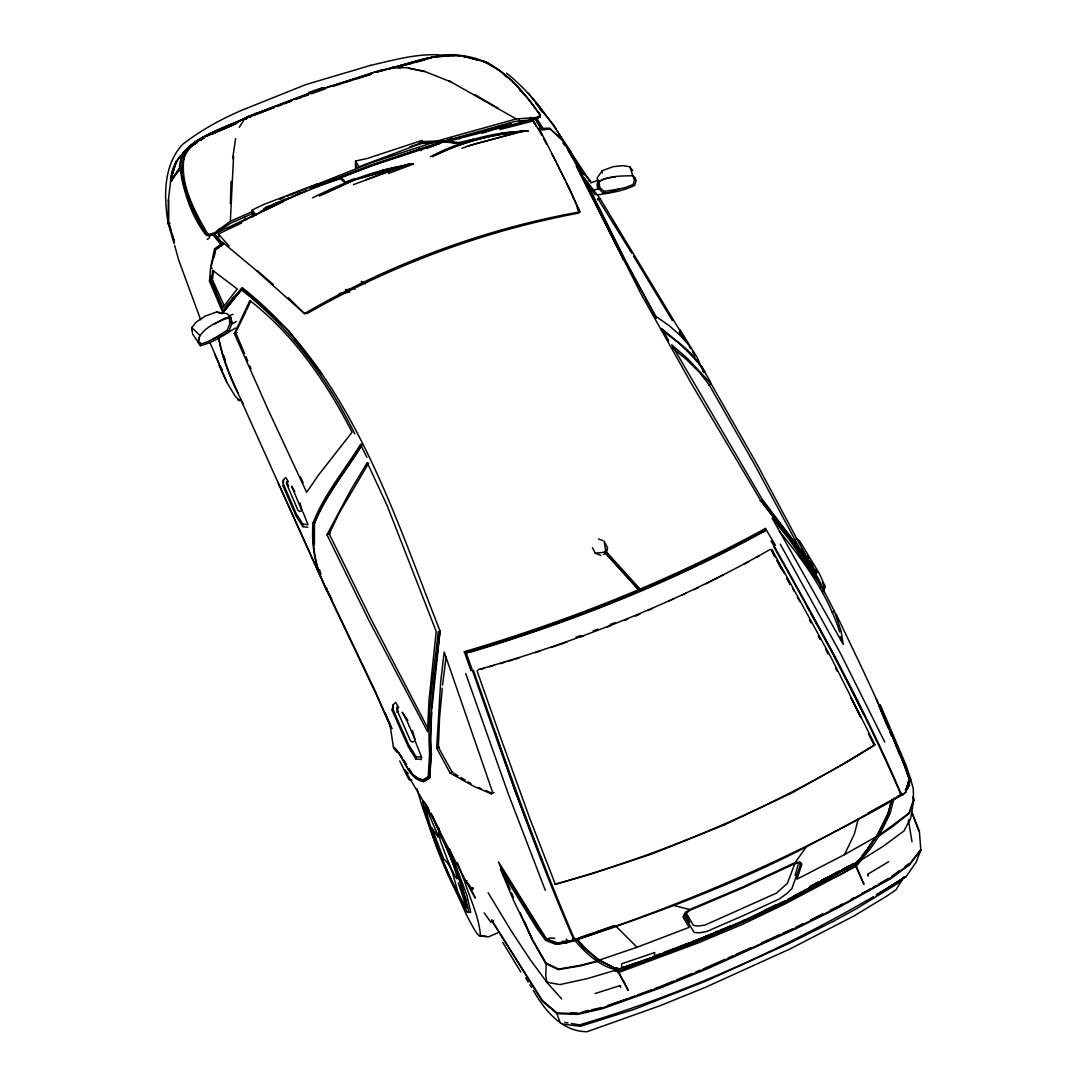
<?xml version="1.0" encoding="UTF-8"?>
<svg xmlns="http://www.w3.org/2000/svg" width="1086" height="1086" viewBox="0 0 1086 1086"><rect width="100%" height="100%" fill="white"/><g stroke="black" fill="none" stroke-linecap="round" stroke-linejoin="round"><path stroke-width="1.5" d="M497.619 932.86L488.564 936.851L480.474 935.752C479.089 916.72 470.129 898.991 464.428 880.963A86.513 6.584 68 0 0 457.45 862.827M243.101 288.455L235.648 296.22L223.892 311.533L222.277 311.343L209.489 281.22L210.643 267.482L214.471 248.884L220.797 244.418L223.214 244.174L214.594 233.789L255.726 214.512M172.307 175.172L171.574 177.086L172.321 178.213L179.475 168.249C179.923 140.094 214.906 133.578 234.603 123.329L248.137 116.745L245.965 118.903L248.137 116.745L247.051 117.98M307.827 527.199L302.913 526.71L302.953 524.226L296.234 513.8L282.808 482.605L283.487 479.713L285.876 477.501L288.279 481.627L286.405 483.392L298.053 510.42L299.668 511.52L302.342 510.461M283.446 482.143L283.487 479.713M613.671 925.815L574.874 939.485L573.462 939.186L575.01 940.042C688.076 902.955 797.721 855.347 900.783 795.767L900.81 793.187L902.71 794.762L905.955 791.911L905.643 788.965M320.099 575.417C313.854 558.72 311.492 540.964 313.026 523.194C323.913 494.646 344.52 470.333 360.498 444.378L362.398 444.174L361.339 446.142C345.253 472.043 324.89 496.316 313.745 524.809C311.899 546.082 315.551 567.774 325.366 586.779L375.213 691.076L389.29 723.33M230.395 203.544L231.046 181.362M389.969 724.443L393.376 747.114C404.888 756.603 406.788 777.019 423.119 779.802L428.21 776.734L429.608 753.82C427.029 712.905 433.911 672.085 438.215 631.495M592.807 190.064L597.802 189.208L598.155 182.081L597.178 177.914L602.241 170.706L612.816 166.755L622.916 165.615L629.826 166.755L632.744 170.638M180.575 155.665C174.982 161.447 169.633 174.384 171.357 180.412L180.846 167.773C180.33 139.184 216.087 133.306 235.553 122.989L250.771 115.618M431.699 712.932L430.368 739.539L431.278 754.431L429.771 777.101L424.409 780.427L417.757 778.553L413.888 775.295M431.943 707.95L440.047 631.061C392.019 508.913 349.746 371.806 242.124 287.641L227.517 304.311L223.159 310.392L223.892 311.533M233.558 156.357L230.341 221.313L214.634 232.798L209.666 234.264L207.385 233.395C193.498 210.195 178.891 182.217 184.539 154.483C195.005 136.157 218.612 132.098 235.961 123.098L249.4 116.053L310.772 92.921M199.009 337.312L198.806 340.936L200.801 343.855C210.345 341.805 218.693 335.343 227.096 330.429L229.757 324.13L229.309 317.261L230.571 317.166L232.54 323.682L236.273 321.497M835.514 874.461L831.74 876.212L836.885 872.275L836.491 873.728L835.514 874.461L835.487 873.022L833.641 874.854L835.596 873.185M171.574 177.086L171.642 175.946C178.593 140.338 219.182 130.442 247.689 117.139M436.694 748.186L440.658 681.886L444.215 652.034L492.664 792.4L491.347 793.88L473.808 786.291L450.133 773.069L436.694 748.186L439.273 746.964M440.414 630.735L440.047 631.061C435.106 672.315 429.051 713.801 431.033 755.462L429.567 778.133L423.811 781.744C407.101 778.838 405.743 758.028 394.082 748.363L396.974 752.191M179.407 169.036L179.475 168.249M442.26 688.252L439.572 717.737L438.35 747.154L452.292 772.336M442.559 684.967L446.088 656.935M392.236 710.529L393.2 704.746L395.63 702.425L398.643 707.38L396.661 709.375L410.481 740.788L412.3 742.091L415.178 740.978L421.585 757.227L421.178 759.535L415.816 758.897L408.241 746.652L392.236 710.529L393.2 704.746M660.872 329.329L679.429 343.583L691.198 355.095L701.787 366.715L704.678 372.036L703.307 371.616C696.655 353.778 675.75 341.303 661.768 328.474L660.872 329.329L666.112 333.606M209.489 281.22L210.711 280.88L211.186 276.115M459.568 139.062L459.812 136.51M431.604 754.444L430.993 755.856M168.384 200.218L170.814 179M213.562 270.523L212.408 279.618L224.191 305.723M415.816 758.897L416.101 756.711L408.553 744.562L392.453 708.208M174.072 243.658L168.208 223.512C163.742 196.973 163.144 165.493 182.543 144.438C201.195 129.926 222.006 118.673 243.698 109.442M232.648 158.475L235.608 138.614M908.48 782.083L909.267 779.164C889.054 722.38 861.931 668.297 836.071 613.929M168.588 199.919L168.751 223.187L174.371 241.798M900.036 794.979L902.71 794.762L905.955 791.911M170.896 177.71L171.303 181.281L176.475 172.823L181.525 168.303C184.851 191.883 192.819 215.557 207.304 234.657L209.679 235.716L214.594 233.789M214.091 257.409L215.598 249.726L222.589 244.893L214.281 234.535L208.675 235.92L205.702 234.739C191.326 215.747 183.575 192.195 180.14 168.805M246.169 118.143L245.952 119.216L249.984 115.944L250.554 117.247M562.209 941.372L572.689 940.924L573.232 938.426C532.629 845.125 500.239 748.58 466.125 652.795L470.319 651.546C571.087 621.762 669.22 582.598 761.585 532.344L764.978 530.647L765.467 528.448C670.103 580.711 568.521 620.92 464.306 651.709L470.985 670.727M573.286 937.585L572.689 940.924L572.648 939.444L574.345 939.77C586.128 953.807 601.155 967.87 620.025 970.517C691.741 945.309 762.263 916.421 828.849 879.565C852.429 870.918 866.343 856.406 879.008 835.826L890.113 813.577L894.009 798.21M891.796 799.242L888.524 812.966L877.407 835.351C868.705 844.949 863.587 858.931 851.913 865.406M211.417 265.839L215.327 249.671L223.214 244.174M568.765 150.832L569.078 149.596L562.276 140.216L549.652 128.134L542.959 128.433L541.629 129.506L535.126 118.795L451.002 140.542M597.802 181.552L597.11 184.294L597.802 189.208M890.14 801.21L858.212 819.02L854.478 833.722L844.555 854.614L796.907 879.212L801.902 864.144L800.07 861.945L795.101 862.596L743.123 886.855L689.61 909.525L684.628 913.326L683.026 917.086L689.162 927.349L637.048 947.25L599.078 960.173L585.843 948.662L576.72 938.793M836.885 872.275L836.491 873.728M469.043 885.063L475.301 898.081L466.532 882.321L466.953 880.719M575.01 940.544L566.593 942.797L557.267 943.788L546.991 939.757L498.488 861.904L505.642 878.9M891.592 800.396L887.642 814.595L879.864 831.7L866.818 850.732L856.569 863.601L785.436 901.149L742.933 921.634L651.166 958.314L620.513 969.323L614.459 968.006L599.078 960.173M867.836 813.17L900.769 795.183L901.054 794.151L900.783 795.767L897.986 795.875M472.491 889.312L472.953 887.683L472.763 889.502L466.532 882.321L426.418 806.423L404.454 769.594L408.187 773.531M795.061 875.37L798.142 864.741M906.62 789.21L909.267 779.164L906.335 788.463M899.425 754.349L880.312 704.787L905.955 765.087L910.665 779.151L907.91 788.64L905.412 790.757M606.463 551.987L607.264 549.299M605.839 551.281L607.658 547.955L604.087 541.1L605.839 551.281L639.776 588.761L639.192 589.942L604.726 551.023M176.013 162.289L170.801 179.163L176.271 160.972M831.835 876.375L836.98 872.438M171.303 177.48L176.068 162.194M823.473 589.182L822.971 590.635L823.473 589.182C808.513 556.113 783.25 529.031 761.951 499.981M794.857 863.601L787.377 883.352L776.314 893.181L704.99 925.082L698.04 926.059L693.37 925.353L685.768 912.159M213.318 338.71L223.119 334.977L228.902 331.406L231.522 324.429L230.571 317.166L227.191 313.705L216.548 312.049L205.091 316.162L196.24 322.08L191.801 327.538L192.412 332.492M911.833 811.989L919.408 831.605L920.819 850.134L916.027 862.379L906.308 876.334L881.683 892.271M488.116 892.706L511.343 931.109L530.28 959.766L546.869 982.246L559.914 984.595L587.377 978.581L613.522 970.816L619.943 972.024L698.732 942.689L742.471 924.335L784.757 904.081L856.243 866.139L861.836 859.637L883.325 846.198L904.081 830.858L910.774 817.948L913.706 800.165L912.769 796.948M430.137 776.721L429.432 778.323M572.689 940.924L573.232 938.426M615.64 176.706L604.087 178.81L598.155 182.081L599.105 189.073L603.422 193.294L604.223 191.421C613.916 189.683 624.477 189.005 633.219 184.308L634.482 180.33L633.355 177.357M245.938 311.519L236.395 330.945M246.617 310.012L250.825 300.836M234.318 333.646L249.889 300.55C294.333 335.18 326.492 382.584 352.068 432.214L318.714 474.786L306.659 492.311L268.486 410.508L234.318 333.646L237.169 332.587M230.571 317.166C219.358 320.804 199.267 328.569 198.019 342.266L200.435 345.66C212.91 342.66 224.476 334.882 235.418 328.013M888.429 812.776L877.149 835.31L867.985 847.949M703.782 370.285L703.212 371.453L704.583 371.792L703.212 371.453L703.755 370.557M583.766 948.064L597.992 959.943L597.205 961.517L580.06 965.956L558.313 969.608L545.688 963.54L531.964 939.471L520.045 912.512M313.745 524.809L314.356 523.588L313.026 523.194L314.438 523.343C325.868 494.714 346.258 470.319 362.398 444.174M181.172 158.529C184.24 152.216 189.303 146.759 195.466 143.366M326.967 534.733L350.629 490.329L367.231 462.595L387.281 505.872L436.192 631.387L428.956 700.755L427.572 731.72L369.226 621.002L326.967 534.733L330.008 533.538M863.642 882.66L863.859 884.371L855.958 865.27M389.983 725.122L390.444 726.425L375.905 693.642L326.289 589.522L326.981 588.3L325.474 587.947L240.495 399.024M903.688 877.23L896.031 889.801L887.058 895.923L854.18 915.865L790.011 948.96L705.886 987.12L660.247 1005.65L587.105 1031.7C562.019 1031.754 544.561 1010.319 533.307 990.323M903.688 877.176L901.136 881.343L856.216 908.846L833.261 921.376L790.282 942.879L705.696 981.187L634.088 1009.369L580.318 1026.297L562.372 1023.989M368.711 463.084L338.941 513.461L329.207 533.85L371.48 619.97L427.517 727.606M239.273 127.374L244.513 119.039M380.779 71.133L381.308 70.332L368.263 73.957M823.229 590.458L824.939 587.906L824.844 585.951L819.36 573.571L799.364 540.57L796.16 538.86M824.328 879.66L819.333 882.972L825.74 878.072L821.613 880.23L819.224 882.809M851.451 865.189C839.953 871.203 864.103 857.492 848.723 866.886M823.079 588.503L824.844 585.951M221.924 313.84L242.273 288.265L288.604 330.633L321.7 373.774M795.101 862.596L806.287 846.931L858.212 819.02M222.793 312.849L241.377 289.84C290.193 327.972 327.483 378.593 354.796 433.884M197.394 142.307C163.986 161.705 195.412 211.023 207.182 234.698L209.679 235.716L215.177 234.128L218.924 228.997M861.89 856.189L866.207 850.379M920.806 849.374L909.62 864.076L890.9 877.841L838.501 906.851L794.585 928.584L708.276 967.572L661.564 986.74L601.983 1008.12L577.399 1013.7L556.928 1012.899L542.267 1000.369L491.768 920.209L493.506 920.969L492.243 921.498L491.768 920.209M920.819 850.134L909.389 864.945L890.561 878.764L838.446 907.638L794.572 929.372L708.316 968.332L661.632 987.486L602.363 1008.745L577.657 1014.378L556.942 1013.7L542.281 1001.17L492.243 921.498M231.834 299.573L233.68 297.197M818.966 883.149C824.165 879.239 792.522 898.081 823.84 880.108M840.347 871.922L836.872 873.511L839.356 871.474L841.474 871.366L843.836 868.786M182.747 153.099C199.933 134.596 225.562 127.171 248.07 117.084M853.297 864.415L856.243 862.813L859.067 859.501M810.821 886.434L809.002 887.981L810.414 886.081L814.5 884.411L808.391 888.687L813.156 885.076L812.26 886.013M808.391 888.687L808.771 887.981M809.002 887.981L810.726 886.271M184.634 151.511L187.769 147.954M824.98 879.782L827.994 877.257M829.27 877.542L832.283 875.004L829.378 877.705M843.089 870.28L846.116 867.741M843.198 870.443L846.211 867.904M836.872 873.511L839.125 871.026L841.161 870.877L848.247 866.479M836.98 873.673L839.234 871.189L841.161 870.877M840.238 871.759L843.727 868.624M816.74 884.004L818.423 881.9L813.047 886.257L815.314 883.515L816.753 882.986L813.047 886.257M812.939 886.095L816.645 882.823M814.867 885.307L818.518 882.063M825.74 878.072L821.111 880.773L824.518 879.076M825.319 878.805L834.319 873.578M825.686 878.574L834.428 873.741M848.152 866.316L843.713 868.895L847.596 866.899M846.048 868.759C854.601 863.221 837.74 874.379 852.143 864.768M846.157 868.922L852.673 864.184M850.148 866.614L850.65 866.085L847.949 867.483M808.283 888.524L814.391 884.248M841.053 870.714L842.519 869.452M596.757 961.124L579.72 965.468L558.571 969.051L546.136 963.106L545.81 975.703L546.869 982.246L548.104 982.382M867.918 874.149L868.04 875.778L867.918 874.149L888.687 861.673M908.344 821.735L909.769 820.446M835.528 874.244L832.989 875.56M833.722 875.153L835.487 873.022M891.579 876.443L899.588 870.538M904.937 866.614L908.955 863.669M217.77 232.051L230.191 223.417L253.214 213.263M207.222 239.422L209.571 237.793M879.511 835.025L909.023 813.075L913.584 799.988L913.258 788.762L910.665 779.151M255.834 214.906L266.341 207.779L318.619 186.195L317.601 183.792L263.586 204.535L252.237 210.005L252.509 216.562L255.834 214.906L252.237 210.005L253.079 216.738M535.126 118.795L539.796 117.125L540.014 114.872C525.705 93.695 508.167 73.332 484.994 61.712L483.623 62.187M193.172 144.954L197.163 142.32M203.801 137.936L201.154 139.687L203.937 137.841M893.737 799.377L900.43 794.979M189.181 147.044L207.467 135.098L252.739 115.143M200.068 140.583L204.087 137.99M244.812 118.89L257.111 112.686M876.348 894.918L906.308 876.334L876.361 894.905M873.565 896.642C781.092 950.331 682.293 994.518 579.639 1024.858L571.345 1023.474M845.003 763.051L864.334 751.173M867.103 749.476L869.859 747.779M561.571 139.157L550.1 129.03L542.145 129.804L535.52 119.256M213.956 324.334L224.205 318.361L229.309 317.261M867.633 890.425L870.456 888.81M873.28 887.181L876.117 885.552M878.941 883.923L888.823 878.235M844.555 854.614L877.393 836.044M598.155 182.081C608.323 175.769 621.178 175.905 632.826 175.796L634.93 177.398L636.152 180.724L634.631 185.38C623.432 191.095 610.128 192.928 597.667 194.869M792.861 792.318L845.885 762.711L874.949 744.806L831.252 657.817L771.97 549.706L770.259 549.394C678.614 601.766 579.938 640.93 478.464 669.573L477.107 671.121L500.076 736.172L529.887 818.708L555.34 884.275L591.761 873.755M744.344 564.068L748.783 561.598M756.195 557.485L759.155 555.842M829.772 877.434L832.731 875.832M835.677 874.23L838.636 872.628M841.582 871.013L844.541 869.411M227.571 228.63L301.012 192.561M839.356 905.615L842.342 904.014M851.302 899.222L854.275 897.633M861.741 893.642L866.221 891.239M833.532 874.692L835.351 873.714M814.5 884.411L809.925 886.638L813.265 885.239M816.645 883.841L819.292 882.456M793.73 895.991L801.224 892.081M804.224 890.52L807.224 888.959M787.825 899.317L816.305 884.479M831.034 875.873L832.283 875.004M848.057 867.633L850.759 866.248M705.832 583.861L723.602 574.793M450.133 773.069L452.781 771.739M430.395 156.737C458.821 141.764 490.451 132.655 522.597 131.27L524.185 131.23C492.406 134.555 460.926 141.994 432.418 156.764M795.495 927.376L803.056 923.643M810.631 919.896L822.726 913.896M830.301 910.149L837.863 906.416M491.347 793.88L494.008 792.563M396.58 712.199L398.453 711.289M806.287 846.931C732.996 884.805 655.564 913.584 577.385 939.566M168.398 200.068L168.208 223.512L169.796 223.838L168.14 223.974M436.721 154.619C463.505 141.207 492.935 134.379 522.597 131.27L524.076 131.23L502.003 134.012M742.322 920.955L745.349 919.516M765.046 910.095L775.648 905.018M784.825 900.878L742.417 921.159L698.569 939.553M356.045 167.882L422.563 142.85L422.087 140.393L367.38 158.447L355.584 160.999L355.448 166.877L356.045 167.882L355.584 160.999L358.774 166.592M724.172 824.98L793.662 792.02M219.128 236.829L218.3 234.019L241.771 222.915M263.369 210.969L283.256 201.738M312.646 197.828C342.375 182.991 373.285 170.638 406.205 165.099L407.779 164.773L354.511 179.679L322.284 194.475M761.924 942.729L780.237 934.394M783.291 932.996L792.454 928.829M635.405 616.142L640.007 614.052M647.704 610.576L652.306 608.499M669.22 600.843L673.836 598.766M681.519 595.291L686.135 593.2M693.818 589.725L698.434 587.648M540.366 117.071L530.24 119.962L514.71 121.469L442.83 141.587M724.973 959.359L703.307 968.888M728.054 957.974L732.697 955.897M735.779 954.513L751.227 947.603M230.341 221.313L251.925 211.77M279.686 199.512L284.301 197.462M287.396 196.104L371.263 162.778L440.699 139.985L516.217 118.931L535.832 117.587L539.538 115.958L539.661 114.274C521.117 88.794 498.542 60.938 465.378 56.173C443.699 52.182 422.278 59.567 401.616 65.323L388.435 68.852M263.952 208.526L277.772 202.43M173.665 241.744L174.344 241.445L171.846 233.409M211.526 134.216L217.702 131.528M222.345 129.506L225.426 128.148M228.522 126.804L233.151 124.781M211.227 134.392L215.802 132.397M218.856 131.08L223.431 129.085M226.485 127.754L235.621 123.763M206.774 136.266L236.721 123.397M319.338 196.023L354.606 179.855L407.779 164.977L382.666 171.371M243.78 109.455L306.13 84.477L370.543 65.391M248.436 116.636L250.309 116.555M698.474 939.349L710.57 934.272M713.597 933.01L718.131 931.109M721.158 929.833L730.226 926.032M265.568 207.467L270.17 205.566M273.238 204.29L288.604 197.951M291.672 196.688L307.026 190.349M310.094 189.086L314.709 187.186M661.279 986.129L673.727 981.025M676.85 979.748L692.406 973.355M695.515 972.079L700.185 970.165M256.948 113.229L311.831 92.256M603.504 554.362L606.069 553.331M724.864 824.681L652.469 853.8L591.3 873.918M426.459 148.483L440.156 143.067M446.251 140.664L452.333 138.248M708.425 385.082L711.249 383.982L757.349 464.808L814.079 571.032L799.011 548.023L762.033 499.044L671.759 344.819L688.13 359.099L711.249 383.982M335.9 179.747L371.765 165.764L439.776 143.569M324.008 183.195L370.448 165.194L439.558 142.497M249.522 116.894L274.677 107.283L254.884 114.817M282.536 104.27L277.826 106.075L282.36 104.365M310.352 188.855C378.349 162.262 447.323 137.338 519.244 123.736M652.727 956.766L660.614 953.766M663.777 952.558L674.813 948.363M677.963 947.155L689.013 942.947M692.162 941.752L696.9 939.947M652.822 956.97L696.995 940.15M388.503 173.475L413.454 164.04L408.037 164.19L365.846 179.76M590.798 182.95L598.142 180.195M575.987 637.319L580.671 635.568M593.146 630.871L597.816 629.106M610.291 624.423L614.961 622.658M566.838 642.097L551.009 647.487M580.874 636.83L583.996 635.663M607.373 626.894L610.495 625.726M624.531 620.459L627.654 619.291M629.663 997.98L634.414 996.201M637.577 995.007L651.79 989.685M654.953 988.491L659.704 986.712M284.111 103.672L291.781 100.822M297.903 98.541L308.641 94.563M283.88 103.781L291.537 100.944M296.139 99.233L300.727 97.523M303.795 96.382L308.383 94.686M597.409 199.593L600.069 198.616L688.28 344.493L680.053 335.262L669.709 326.112L655.469 315.958L625.957 261.563L584.295 177.982L600.069 198.616M353.439 184.62L408.173 164.353L413.454 164.04M347.493 182.176L354.796 179.543L354.498 178.796L345.416 182.027L340.176 177.357L314.682 185.475L315.456 187.226L340.339 178.566L345.47 183.276L354.796 179.76L354.498 178.796M819.523 588.123L822.034 587.214L834.469 611.35L841.039 630.912L843.279 644.46L772.105 518.09L788.694 538.737L822.034 587.214M594.816 957.309L613.156 967.463L619.604 968.78L636.953 962.495M651.247 957.567L619.685 968.983L613.251 967.667L597.992 959.943M228.304 316.053L233.042 314.356M482.401 133.239L511.139 122.949L511.492 126.125M619.807 188.733L609.993 192.249L603.422 193.294M409.938 146.827L420.893 143.04M314.926 187.05L340.828 178.131L346.027 182.706L345.416 182.027M578.268 938.263L592.209 933.512M596.852 931.924L615.436 925.584M607.943 1005.378L628.115 998.496M831.849 612.246L834.469 611.35M467.93 146.026L524.416 130.632L528.393 131.175M461.917 148.253L474.541 144.004L524.755 130.809L528.067 131.162M313.42 91.726L367.692 74.635M397.001 66.626L400.232 65.567C419.59 60.504 439.396 53.35 459.704 55.97M333.144 86.337L345.565 82.292M514.33 659.419L519.122 657.872M535.059 652.672L539.851 651.125M323.275 88.658L382.123 69.789L386.059 69.382M771.97 549.706L775.404 557.294M595.06 993.554L619.753 985.694L620.69 987.011L619.753 985.694M347.181 81.776L371.358 74.106L356.968 78.654M345.85 82.156L350.615 80.649M554.756 884.452C667.211 852.741 775.811 806.844 874.936 744.752L874.013 745.227L868.447 733.566M481.342 669.098L484.478 668.189M489.189 666.818L493.899 665.433M500.184 663.6L504.895 662.229M508.031 661.32L512.741 659.949M377.548 71.947L385.326 69.735M380.154 71.079L420.173 60.68M389.521 68.852L411.689 63.056M392.874 67.807C415.164 61.698 437.862 52.807 461.346 55.888M402.648 65.635L432.214 57.572M574.345 939.77L566.539 941.915L557.335 942.852L547.181 939.037L550.059 937.87L554.742 938.372M387.485 69.002L419.753 60.721M402.091 65.852L411.743 63.273M414.961 62.418L424.626 59.852M379.435 71.106L386.684 69.233M499.859 129.533L533.457 120.913L542.009 135.601M388.136 68.866L395.521 67.006M572.417 940.381L568.141 941.467L566.213 939.118M414.825 62.269L419.522 61.087M370.421 65.391C395.942 59.635 422.793 51.517 449.007 56.038M375.104 72.273L381.145 70.848M419.413 143.61L443.129 141.818L458.631 143.379L473.469 140.08L473.197 139.307L458.971 142.565L443.251 140.718L419.087 141.737M582.082 1011.962L588.639 1010.469M591.911 1009.722L601.739 1007.496M382.353 170.407L407.779 164.977M759.996 500.904L760.838 500.741C782.409 528.991 806.504 556.1 822.211 588.232M566.593 942.797L555.883 944.399L545.62 940.354L536.43 927.661L500.415 869.099L513.868 901.054L532.439 939.485L546.136 963.106M339.28 293.519L349.787 292.148M345.402 289.65L354.946 289.052M592.454 547.738L595.291 553.249L604.373 552.15L638.188 589.562M437.129 57.015L442.029 56.458M446.93 55.902L454.26 55.807M501.868 133.008L524.185 131.23M419.359 143.284L425.875 142.809M429.146 142.565L443.807 141.492L459.514 143.338L473.279 139.999L473.197 139.307M541.629 129.506L550.1 129.03M392.331 67.346L407.019 67.766L424.925 71.377M392.453 67.468L400.517 67.848M570.53 1012.722L577.168 1013.075M302.953 524.226L307.99 524.66L302.913 511.886M416.101 756.711L421.585 757.227M589.209 180.873L590.567 181.186L589.209 180.873L590.512 181.023L578.173 166.85L624.884 260.233L656.406 318.239M417.01 788.87L421.205 803.26A87.396 6.652 67.9 0 0 438.079 849.646L465.432 912.593A87.328 6.652 68 0 0 478.79 935.548L480.474 935.752M408.933 68.282L425.997 71.934L450.541 81.762M462.745 56.065L486.46 62.269M478.79 935.548L486.732 936.607M462.812 56.187L467.659 56.92M463.247 56.513L465.65 56.879M168.751 223.187L169.715 223.336M399.729 760.919L408.974 779.639L411.838 780.087M564.72 1022.347L568.032 1022.903M530.063 117.451L536.375 118.876L535.832 117.587M428.21 776.734L429.689 777.372M674.189 905.561L689.61 909.525M468.772 57.707L478.166 60.178M312.958 522.936L314.438 523.343L314.397 545.267M877.407 835.351L879.008 835.826L892.543 826.677L909.077 813.482L913.706 800.165L912.688 796.812M216.548 312.049L220.091 313.107M855.225 865.827L856.243 866.139M431.237 754.824L429.608 753.82M239.694 400.802L234.902 395.752L227.042 382.693L215.055 355.176M627.301 989.061L628.305 990.459L618.002 971.889M491.958 920.453L493.506 920.969M318.619 186.195L317.601 183.792M488.306 62.934L483.827 61.359L500.727 71.201L506.32 76.957M484.994 61.712L492.08 65.309M771.046 540.991L774.291 546.326C819.536 627.043 864.524 708.181 900.905 793.391L902.833 794.07M639.776 588.761L638.568 588.313L639.192 589.942L627.912 577.467M598.454 538.941L602.676 540.556M595.291 553.249L600.938 555.408M466.125 652.795L470.591 652.143C571.25 621.844 669.723 583.304 761.897 532.534L764.911 531.353L764.883 530.47L761.354 532.221C669.098 582.571 570.883 621.314 470.319 651.546L466.22 652.998L464.306 651.709M478.302 787.459L481.41 788.762M486.053 790.717L492.243 793.337M485.618 62.635L483.976 61.305M227.096 330.429L228.902 331.406M448.776 80.622L516.217 118.931M361.163 281.437L365.575 283.88M475.301 94.835L497.985 108.179M619.604 968.78L620.513 969.323M209.503 280.161L210.711 280.88M453.717 773.205L458.02 775.798M460.885 777.522L465.188 780.101M468.052 781.839L470.917 783.563M418.707 149.026L421.164 150.574L419.359 147.805M574.833 938.385L575.01 940.042L573.136 938.223L573.557 939.404M506.483 73.21C533.593 94.265 552.489 123.668 571.032 152.067M466.532 882.321L468.582 883.868M900.905 793.391L902.71 794.762M672.166 347.805L686.474 359.534L699.615 372.552L709.185 384.797L755.164 465.568L800.762 550.493M222.521 242.219L253.866 268.405L304.474 313.623L307.501 313.325C391.449 265.323 483.243 231.019 578.309 213.168L580.114 211.702L572.05 195.005M604.223 191.421L600.001 187.837L598.78 181.511M257.029 270.441L273.251 284.532M229.105 246.033L218.3 234.019M637.048 947.25L616.088 926.372M288.224 297.55L304.474 313.623C389.209 264.224 482.863 229.336 579.422 211.96L570.517 190.512L539.09 128.297M248.938 116.378L249.617 117.044L249.4 116.053M577.548 167.203L584.214 174.479M425.427 803.464L423.554 801.482L422.739 802.174C432.147 840.523 447.446 878.275 467.347 912.389L468.446 912.403L468.365 909.525L464.754 895.936A58.685 4.412 68 0 0 452.278 861.524L432.228 815.64M546.027 981.445L561.693 998.889M395.114 749.191L397.381 751.675M535.873 103.442L554.172 125.732L562.657 140.067M199.675 335.235L191.801 327.538L192.249 330.266M607.603 555.027L625.658 574.969M519.461 89.527L523.941 94.496M394.49 747.752L396.634 750.127M395.698 750.412L393.376 747.114M588.924 179.747L569.078 149.596M340.176 177.357L340.828 178.131M583.128 172.688L576.137 165.737L641.541 294.903L691.728 384.132L760.838 500.741L800.26 552.489L817.378 578.295L820.88 586.019M576.204 939.091L583.861 948.268M541.914 109.835L528.122 93.07M779.531 531.461C804.237 561.774 827.736 594.246 839.654 631.93M212.815 234.657L220.797 244.418M200.435 345.66L192.426 333.741M540.014 109.374L541.968 111.872M519.067 119.962L521.131 122.664M562.847 142.836L564.815 145.497M530.674 101.948L534.583 107.242M537.516 111.206L540.461 115.184M584.322 173.936L576.747 165.045L564.489 143.284L584.987 174.846M595.182 194.896L584.58 180.697M546.991 939.757L537.801 927.05L501.908 868.447L508.248 883.692M484.139 912.864L490.994 922.448M398.603 752.584L402.2 757.675M407.861 720.452L402.2 712.199L407.046 720.995L415.069 739.824L412.449 730.674M302.913 526.71L296.193 516.298L282.699 485.238M597.938 198.67L631.74 253.201M529.887 984.812L531.597 987.568M679.863 329.547L697.307 357.742L701.203 366.973M429.499 810.618L425.712 805.418L424.979 806.097C433.64 841.541 447.799 876.47 466.22 907.964L467.197 907.882C462.242 880.284 449.332 854.546 438.622 828.767M683.786 337.488L686.393 341.71M688.986 345.932L690.723 348.742M692.447 351.565L695.04 355.787M802.106 549.353L816.088 572.091L816.102 574.06M536.796 118.415L542.959 128.433M404.006 760.227L406.571 764.422M409.15 768.616L411.73 772.811M426.16 804.672L428.373 808.31M502.764 942.417L520.805 972.011M633.491 256.079L672.343 320.492M807.278 555.489L809.016 558.34M810.74 561.19L813.333 565.467M815.939 569.743L817.663 572.58M568.127 150.438L580.956 171.656M294.835 491.591L291.591 486.229L301.922 510.637L300.021 502.927M679.225 331.922L682.673 337.637M325.474 587.947L329.574 594.843M525.705 977.862L528.203 982.043M765.467 528.448L775.499 545.43M326.289 589.522L331.922 599.2M701.787 366.715L710.678 382.353M780.25 544.14L840.13 652.713L884.778 742.105M662.786 330.117L668.732 340.76M773.775 546.706C818.993 627.084 863.506 708.072 900.172 792.794L900.769 795.183M807.373 607.115L809.016 610.074M810.672 613.047L834.55 655.998L863.479 714.018M777.047 560.254L784.391 573.557M786.848 577.996L790.106 583.901M792.563 588.34L794.192 591.3M797.45 597.205L799.907 601.644M771.345 550.561L774.59 556.439M777.033 560.851L781.906 569.661M786.766 578.471L790.024 584.349M809.491 619.767L811.106 622.74M818.382 636.165L819.998 639.138M243.088 403.49C232.037 382.53 222.331 360.24 218.544 336.728M543.57 138.492L546.692 144.275M552.163 154.402L556.073 161.638M809.599 619.495L811.201 622.482M818.396 635.921L819.998 638.907M825.604 649.374L828.007 653.853M685.673 914.819L689.678 922.408M618.586 971.834L627.817 989.224M465.147 904.937C453.161 892.027 456.88 870.008 443.59 858.822L431.712 827.491L438.133 837.184L437.237 833.614L426.174 808.093M835.704 668.365L837.32 671.419M574.874 939.485L573.707 937.259C536.022 849.931 504.99 759.969 473.415 670.32M432.309 815.762L433.735 818.477M576.598 166.212L623.595 260.165M536.28 126.451L533.457 120.913L534.258 123.628M850.745 697.361L861.035 717.656M850.582 697.198L860.071 716.068M244.296 217.186L245.735 220.091M361.339 446.142L366.878 457.342M218.938 363.118L209.992 342.809M220.295 365.887L222.345 370.027M556.792 163.144L564.774 179.828M566.227 182.869L571.304 193.484M434.441 819.944L437.943 827.274M300.238 476.659L303.13 482.713M459.867 878.941L451.301 859.107M396.594 707.257L397.829 709.945M203.055 230.354L189.86 201.629L183.208 183.222L180.846 167.773M286.555 481.532L288.632 486.026M219.1 365.48L227.042 382.693M278.315 483.419L324.551 585.205M577.141 207.955L579.232 212.584M238.391 393.743C230.273 375.946 222.44 357.715 218.734 338.411M855.524 865.678L863.37 883.176M629.826 166.755L632.826 175.796M822.469 582.367L824.315 586.521M540.923 857.316L542.281 860.383M524.497 921.471L532.439 939.485M384.648 712.267L391.815 728.53M384.593 712.077L391.693 728.353M466.613 900.823L458.17 882.782L465.582 904.611M210.589 281.043L223.159 310.392M249.699 365.602L251.002 368.67M236.232 333.931L244.567 353.534M245.857 356.561L247.784 361.081M697.646 360.009L699.588 364.611M508.248 885.076L510.203 889.705M511.506 892.801L513.461 897.443M888.47 728.53L878.927 705.384L904.679 765.657L909.389 779.721M889.746 731.611L891.647 736.24M431.196 813.238L440.549 834.93L438.608 827.437M876.239 698.827L886.366 723.738M449.685 849.157L466.912 895.366L470.659 912.104A59.418 4.52 67.9 0 1 469.546 912.131M171.764 179.054L172.348 180.48M538.385 851.125L515.334 791.789L497.279 738.928M214.634 232.798L215.177 234.128M856.243 862.813L856.569 863.601M545.308 890.316L508.289 793.852L465.718 673.591M911.86 812.762L918.851 830.871M200.652 319.732L178.579 259.744L174.683 245.463M556.942 1013.7L560.159 1022.7M223.77 355.584L225.291 359.9M495.23 732.575L496.723 737.34M170.855 230.191L168.778 223.254M319.515 569.634L320.927 574.304M912.036 841.854L908.371 819.944M908.697 782.504L909.579 785.694M823.677 589.603L824.478 592.712M840.415 636.545L840.917 639.613M211.974 268.174L212.055 268.88M450.975 854.777L451.192 857.655M602.241 170.706L602.282 172.959M212.517 271.473L211.621 281.152L222.834 307.487L237.25 288.944L213.005 270.631L212.517 271.473M800.463 864.782L791.816 888.755L786.549 893.764L779.436 898.923L743.448 915.525L706.81 931.462L699.275 932.833L694.158 932.467L684.492 916.435L685.795 913.435L690.139 910.217L743.218 887.737L794.776 863.655L799.065 863.017L800.463 864.782M457.477 878.33L456.785 878.683A25.154 1.914 67.9 0 1 447.323 859.352L440.427 841.134L438.513 832.731C447.527 846.361 453.093 862.569 457.477 878.33M322.393 87.694L308.519 92.527L311.302 93.776L325.271 88.903L322.393 87.694M654.6 952.585L621.586 963.825L621.83 967.979L654.695 956.793L654.6 952.585M239.504 400.354L238.228 400.028L239.504 400.354"/></g></svg>
